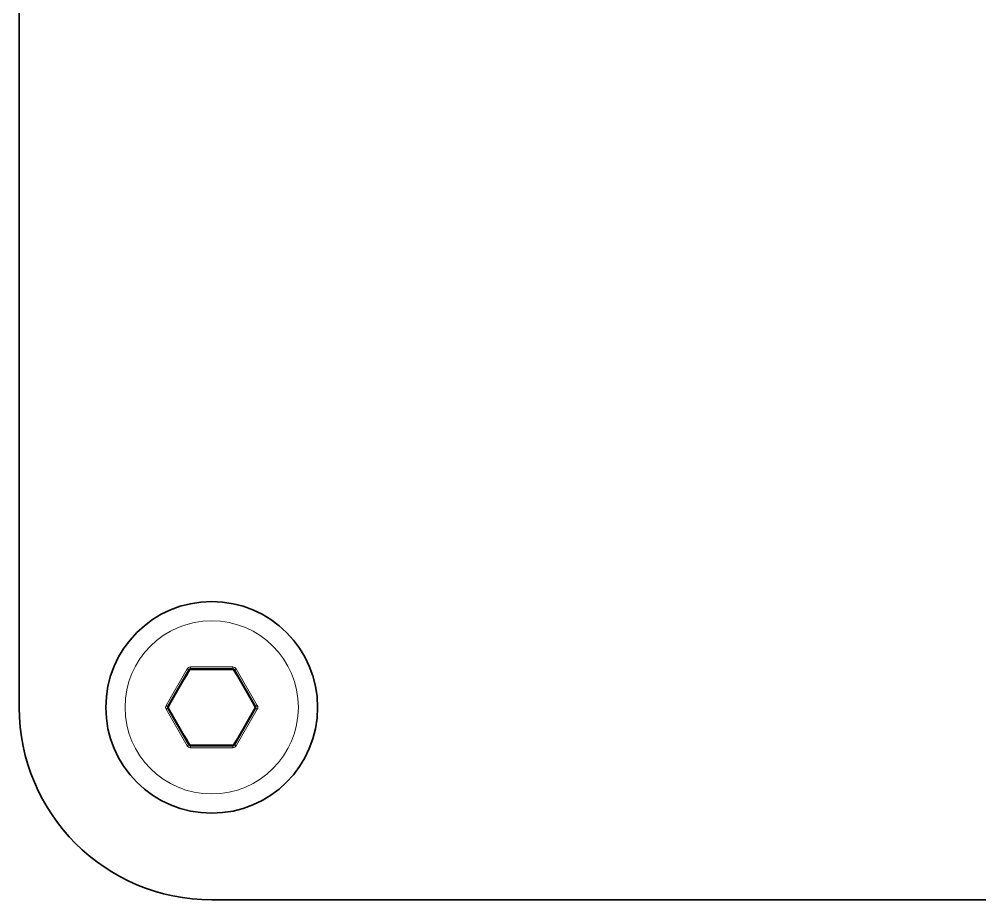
# Model space of a CAD drawing. Extents: x 291 to 834, y 188 to 661.
# Drawn here: x 291.03 to 315.98, y 289.08 to 311.96 of the extents above; entities that cross this region are included whole.
import ezdxf

# ---------------------------------------------------------------- set-up
doc = ezdxf.new("R2010")
doc.units = 0

msp = doc.modelspace()

# ---------------------------------------------------------------- linework, layer by layer
at = {"color": 7, "lineweight": 35}
for p, q in [((291.03, 359.839), (291.03, 294.079)), ((291.03, 359.839), (291.03, 294.079)), ((296.03, 289.079), (352.41, 289.079)), ((296.03, 289.079), (352.41, 289.079))]:
    msp.add_line(p, q, dxfattribs=at)
at = {"color": 7, "lineweight": 13, "ltscale": 0.027425}
for p, q in [((295.395, 295.079), (294.846, 294.129)), ((297.213, 294.129), (296.665, 295.079))]:
    msp.add_line(p, q, dxfattribs=at)
at = {"color": 7, "lineweight": 35, "ltscale": 0.027424}
for p, q in [((295.438, 295.054), (294.889, 294.104)), ((296.578, 295.079), (295.481, 295.079)), ((294.889, 294.054), (295.438, 293.104)), ((295.481, 293.079), (296.578, 293.079))]:
    msp.add_line(p, q, dxfattribs=at)
at = {"color": 7, "lineweight": 13, "ltscale": 0.00125}
for p, q in [((295.395, 295.079), (295.438, 295.054)), ((295.481, 295.129), (295.481, 295.079)), ((296.578, 295.129), (296.578, 295.079)), ((296.665, 295.079), (296.621, 295.054)), ((294.846, 294.129), (294.889, 294.104)), ((294.846, 294.029), (294.889, 294.054)), ((295.395, 293.079), (295.438, 293.104)), ((295.481, 293.029), (295.481, 293.079)), ((296.578, 293.029), (296.578, 293.079)), ((296.665, 293.079), (296.621, 293.104))]:
    msp.add_line(p, q, dxfattribs=at)
at = {"color": 7, "lineweight": 13, "ltscale": 0.000750001}
msp.add_line((295.499, 295.051), (295.469, 295.051), dxfattribs=at)
at = {"color": 7, "lineweight": 13, "ltscale": 0.027424}
for p, q in [((296.578, 295.129), (295.481, 295.129)), ((294.846, 294.029), (295.395, 293.079)), ((296.665, 293.079), (297.213, 294.029)), ((295.481, 293.029), (296.578, 293.029))]:
    msp.add_line(p, q, dxfattribs=at)
at = {"color": 7, "lineweight": 35, "ltscale": 0.027423}
for p, q in [((297.17, 294.104), (296.621, 295.054)), ((296.621, 293.104), (297.17, 294.054))]:
    msp.add_line(p, q, dxfattribs=at)
at = {"color": 7, "lineweight": 13, "ltscale": 0.001251}
for p, q in [((297.213, 294.129), (297.17, 294.104)), ((297.213, 294.029), (297.17, 294.054))]:
    msp.add_line(p, q, dxfattribs=at)
at = {"color": 7, "lineweight": 13, "ltscale": 0.000750008}
msp.add_line((296.561, 293.107), (296.591, 293.108), dxfattribs=at)
at = {"color": 7, "lineweight": 35}
msp.add_circle((296.03, 294.079), 2.75, dxfattribs=at)
at = {"color": 7, "lineweight": 13}
msp.add_circle((296.03, 294.079), 2.25, dxfattribs=at)
for centre, radius, start, end in [((335.719, 271.165), 46.804, 149.3132, 150.6867), ((295.481, 295.029), 0.1, 90, 150), ((295.448, 295.023), 0.0333, 53.2811, 108.5588), ((296.031, 248.674), 46.38, 89.3084, 90.6574), ((296.578, 295.029), 0.1, 30, 90), ((296.557, 295.055), 0.0333, 353.2811, 48.5588), ((256.341, 271.165), 46.804, 29.3132, 30.6868), ((294.933, 294.079), 0.1, 150, 210), ((294.921, 294.048), 0.0333, 113.2811, 168.5588), ((335.718, 316.993), 46.803, 209.3132, 210.6868), ((256.022, 317.178), 47.172, 329.3186, 330.6814), ((297.138, 294.111), 0.0333, 293.2811, 348.5588), ((297.127, 294.079), 0.1, 330, 30), ((295.481, 293.129), 0.1, 210, 270), ((295.448, 293.135), 0.0333, 251.4413, 306.7189), ((296.028, 339.992), 46.888, 269.3161, 270.6505), ((295.503, 293.104), 0.0333, 173.2811, 228.5588), ((296.578, 293.129), 0.1, 270, 330), ((296.611, 293.135), 0.0333, 233.2811, 288.5588)]:
    msp.add_arc(centre, radius, start, end, dxfattribs=at)
at = {"color": 7, "lineweight": 35}
for centre, radius, start, end in [((295.481, 295.029), 0.05, 90, 150), ((296.578, 295.029), 0.05, 30, 90), ((296.03, 294.079), 5, 180, 270), ((296.03, 294.079), 5, 180, 270), ((294.933, 294.079), 0.05, 150, 210), ((297.127, 294.079), 0.05, 330, 30), ((295.481, 293.129), 0.05, 210, 270), ((296.578, 293.129), 0.05, 270, 330)]:
    msp.add_arc(centre, radius, start, end, dxfattribs=at)
at = {"color": 7, "lineweight": 13}
for centre, major_axis in [((295.481, 295.029), (0, 0.05)), ((296.578, 295.029), (0.0433, 0.025)), ((294.933, 294.079), (-0.0433, 0.025)), ((297.127, 294.079), (0.0433, -0.025)), ((296.578, 293.129), (0, -0.05))]:
    msp.add_ellipse(centre, major_axis=major_axis, ratio=0.27735, start_param=6.283185, end_param=7.406149, dxfattribs=at)

doc.saveas('drawing.dxf')
